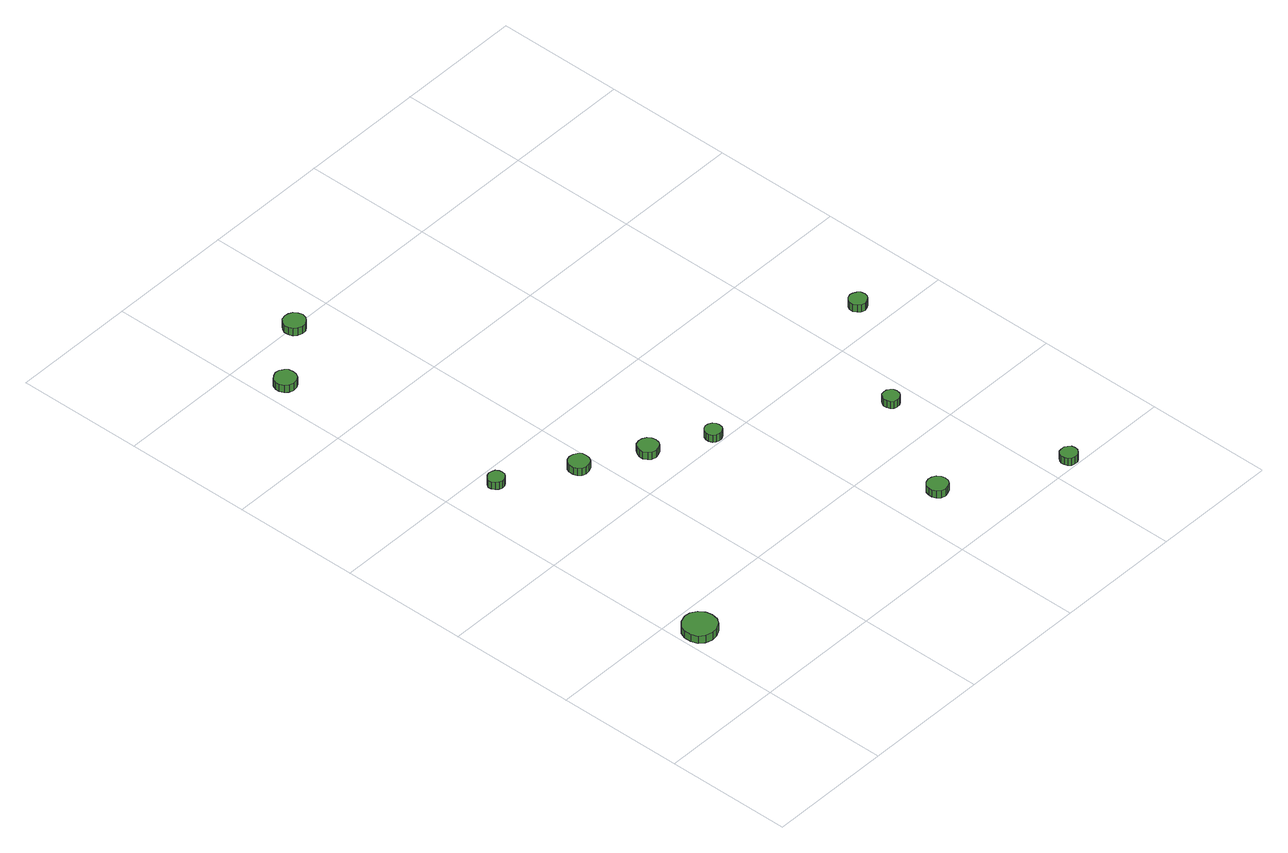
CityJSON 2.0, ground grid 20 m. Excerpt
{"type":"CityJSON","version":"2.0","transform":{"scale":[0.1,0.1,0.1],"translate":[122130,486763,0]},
"CityObjects":{
"tree1":{"type":"SolitaryVegetationObject","attributes":{"function":"something"},"geometry":[{"type":"MultiSurface","lod":"1","boundaries":[[[0,1,2,3,4,5,6,7,8,9,10,11,12,13,14]],[[15,16,17,18,19,20,21,22,23,24,25,26,27,28,29]],[[0,29,28,1]],[[1,28,27,2]],[[2,27,26,3]],[[3,26,25,4]],[[4,25,24,5]],[[5,24,23,6]],[[6,23,22,7]],[[7,22,21,8]],[[8,21,20,9]],[[9,20,19,10]],[[10,19,18,11]],[[11,18,17,12]],[[12,17,16,13]],[[13,16,15,14]],[[14,15,29,0]]]}]},
"tree2":{"type":"SolitaryVegetationObject","attributes":{"function":"something"},"geometry":[{"type":"MultiSurface","lod":"1","boundaries":[[[30,31,32,33,34,35,36,37,38,39,40,41,42,43,44]],[[45,46,47,48,49,50,51,52,53,54,55,56,57,58,59]],[[30,59,58,31]],[[31,58,57,32]],[[32,57,56,33]],[[33,56,55,34]],[[34,55,54,35]],[[35,54,53,36]],[[36,53,52,37]],[[37,52,51,38]],[[38,51,50,39]],[[39,50,49,40]],[[40,49,48,41]],[[41,48,47,42]],[[42,47,46,43]],[[43,46,45,44]],[[44,45,59,30]]]}]},
"tree3":{"type":"SolitaryVegetationObject","attributes":{"function":"something"},"geometry":[{"type":"MultiSurface","lod":"1","boundaries":[[[60,61,62,63,64,65,66,67,68,69,70,71,72,73,74]],[[75,76,77,78,79,80,81,82,83,84,85,86,87,88,89]],[[60,89,88,61]],[[61,88,87,62]],[[62,87,86,63]],[[63,86,85,64]],[[64,85,84,65]],[[65,84,83,66]],[[66,83,82,67]],[[67,82,81,68]],[[68,81,80,69]],[[69,80,79,70]],[[70,79,78,71]],[[71,78,77,72]],[[72,77,76,73]],[[73,76,75,74]],[[74,75,89,60]]]}]},
"tree4":{"type":"SolitaryVegetationObject","attributes":{"function":"something"},"geometry":[{"type":"MultiSurface","lod":"1","boundaries":[[[90,91,92,93,94,95,96,97,98,99,100,101,102,103,104]],[[105,106,107,108,109,110,111,112,113,114,115,116,117,118,119]],[[90,119,118,91]],[[91,118,117,92]],[[92,117,116,93]],[[93,116,115,94]],[[94,115,114,95]],[[95,114,113,96]],[[96,113,112,97]],[[97,112,111,98]],[[98,111,110,99]],[[99,110,109,100]],[[100,109,108,101]],[[101,108,107,102]],[[102,107,106,103]],[[103,106,105,104]],[[104,105,119,90]]]}]},
"tree5":{"type":"SolitaryVegetationObject","attributes":{"function":"something"},"geometry":[{"type":"MultiSurface","lod":"1","boundaries":[[[120,121,122,123,124,125,126,127,128,129,130,131,132,133,134]],[[135,136,137,138,139,140,141,142,143,144,145,146,147,148,149]],[[120,149,148,121]],[[121,148,147,122]],[[122,147,146,123]],[[123,146,145,124]],[[124,145,144,125]],[[125,144,143,126]],[[126,143,142,127]],[[127,142,141,128]],[[128,141,140,129]],[[129,140,139,130]],[[130,139,138,131]],[[131,138,137,132]],[[132,137,136,133]],[[133,136,135,134]],[[134,135,149,120]]]}]},
"tree6":{"type":"SolitaryVegetationObject","attributes":{"function":"something"},"geometry":[{"type":"MultiSurface","lod":"1","boundaries":[[[150,151,152,153,154,155,156,157,158,159,160,161,162,163,164]],[[165,166,167,168,169,170,171,172,173,174,175,176,177,178,179]],[[150,179,178,151]],[[151,178,177,152]],[[152,177,176,153]],[[153,176,175,154]],[[154,175,174,155]],[[155,174,173,156]],[[156,173,172,157]],[[157,172,171,158]],[[158,171,170,159]],[[159,170,169,160]],[[160,169,168,161]],[[161,168,167,162]],[[162,167,166,163]],[[163,166,165,164]],[[164,165,179,150]]]}]},
"tree7":{"type":"SolitaryVegetationObject","attributes":{"function":"something"},"geometry":[{"type":"MultiSurface","lod":"1","boundaries":[[[180,181,182,183,184,185,186,187,188,189,190,191,192,193,194]],[[195,196,197,198,199,200,201,202,203,204,205,206,207,208,209]],[[180,209,208,181]],[[181,208,207,182]],[[182,207,206,183]],[[183,206,205,184]],[[184,205,204,185]],[[185,204,203,186]],[[186,203,202,187]],[[187,202,201,188]],[[188,201,200,189]],[[189,200,199,190]],[[190,199,198,191]],[[191,198,197,192]],[[192,197,196,193]],[[193,196,195,194]],[[194,195,209,180]]]}]},
"tree8":{"type":"SolitaryVegetationObject","attributes":{"function":"something"},"geometry":[{"type":"MultiSurface","lod":"1","boundaries":[[[210,211,212,213,214,215,216,217,218,219,220,221,222,223,224]],[[225,226,227,228,229,230,231,232,233,234,235,236,237,238,239]],[[210,239,238,211]],[[211,238,237,212]],[[212,237,236,213]],[[213,236,235,214]],[[214,235,234,215]],[[215,234,233,216]],[[216,233,232,217]],[[217,232,231,218]],[[218,231,230,219]],[[219,230,229,220]],[[220,229,228,221]],[[221,228,227,222]],[[222,227,226,223]],[[223,226,225,224]],[[224,225,239,210]]]}]},
"tree9":{"type":"SolitaryVegetationObject","attributes":{"function":"something"},"geometry":[{"type":"MultiSurface","lod":"1","boundaries":[[[240,241,242,243,244,245,246,247,248,249,250,251,252,253,254]],[[255,256,257,258,259,260,261,262,263,264,265,266,267,268,269]],[[240,269,268,241]],[[241,268,267,242]],[[242,267,266,243]],[[243,266,265,244]],[[244,265,264,245]],[[245,264,263,246]],[[246,263,262,247]],[[247,262,261,248]],[[248,261,260,249]],[[249,260,259,250]],[[250,259,258,251]],[[251,258,257,252]],[[252,257,256,253]],[[253,256,255,254]],[[254,255,269,240]]]}]},
"tree10":{"type":"SolitaryVegetationObject","attributes":{"function":"something"},"geometry":[{"type":"MultiSurface","lod":"1","boundaries":[[[270,271,272,273,274,275,276,277,278,279,280,281,282,283,284]],[[285,286,287,288,289,290,291,292,293,294,295,296,297,298,299]],[[270,299,298,271]],[[271,298,297,272]],[[272,297,296,273]],[[273,296,295,274]],[[274,295,294,275]],[[275,294,293,276]],[[276,293,292,277]],[[277,292,291,278]],[[278,291,290,279]],[[279,290,289,280]],[[280,289,288,281]],[[281,288,287,282]],[[282,287,286,283]],[[283,286,285,284]],[[284,285,299,270]]]}]},
"tree11":{"type":"SolitaryVegetationObject","attributes":{"function":"something"},"geometry":[{"type":"MultiSurface","lod":"1","boundaries":[[[300,301,302,303,304,305,306,307,308,309,310,311,312,313,314]],[[315,316,317,318,319,320,321,322,323,324,325,326,327,328,329]],[[300,329,328,301]],[[301,328,327,302]],[[302,327,326,303]],[[303,326,325,304]],[[304,325,324,305]],[[305,324,323,306]],[[306,323,322,307]],[[307,322,321,308]],[[308,321,320,309]],[[309,320,319,310]],[[310,319,318,311]],[[311,318,317,312]],[[312,317,316,313]],[[313,316,315,314]],[[314,315,329,300]]]}]}
},
"vertices":[
[58,159,23],[56,169,23],[50,178,23],[40,184,23],[30,185,23],[19,181,23],[11,174,23],[7,164,23],[7,153,23],[11,143,23],[19,136,23],[30,133,23],[40,134,23],[50,139,23],[56,148,23],[56,148,10],[50,139,10],[40,134,10],[30,133,10],[19,136,10],[11,143,10],[7,153,10],[7,164,10],[11,174,10],[19,181,10],[30,185,10],[40,184,10],[50,178,10],[56,169,10],[58,159,10],
[84,570,28],[83,575,28],[80,580,28],[75,582,28],[70,583,28],[65,581,28],[61,578,28],[58,573,28],[58,568,28],[61,563,28],[65,559,28],[70,557,28],[75,558,28],[80,561,28],[83,565,28],[83,565,15],[80,561,15],[75,558,15],[70,557,15],[65,559,15],[61,563,15],[58,568,15],[58,573,15],[61,578,15],[65,581,15],[70,583,15],[75,582,15],[80,580,15],[83,575,15],[84,570,15],
[52,929,24],[51,936,24],[47,941,24],[41,945,24],[34,946,24],[27,943,24],[22,939,24],[19,932,24],[19,925,24],[22,919,24],[27,914,24],[34,912,24],[41,913,24],[47,916,24],[51,922,24],[51,922,11],[47,916,11],[41,913,11],[34,912,11],[27,914,11],[22,919,11],[19,925,11],[19,932,11],[22,939,11],[27,943,11],[34,946,11],[41,945,11],[47,941,11],[51,936,11],[52,929,11],
[188,507,27],[187,514,27],[183,519,27],[177,522,27],[170,523,27],[164,521,27],[159,517,27],[157,511,27],[157,504,27],[159,498,27],[164,493,27],[170,491,27],[177,492,27],[183,495,27],[187,501,27],[187,501,14],[183,495,14],[177,492,14],[170,491,14],[164,493,14],[159,498,14],[157,504,14],[157,511,14],[159,517,14],[164,521,14],[170,523,14],[177,522,14],[183,519,14],[187,514,14],[188,507,14],
[278,459,25],[277,465,25],[273,471,25],[267,474,25],[261,475,25],[254,473,25],[250,468,25],[247,462,25],[247,455,25],[250,449,25],[254,445,25],[261,443,25],[267,444,25],[273,447,25],[277,452,25],[277,452,12],[273,447,12],[267,444,12],[261,443,12],[254,445,12],[250,449,12],[247,455,12],[247,462,12],[250,468,12],[254,473,12],[261,475,12],[267,474,12],[273,471,12],[277,465,12],[278,459,12],
[151,999,23],[149,1006,23],[145,1012,23],[139,1015,23],[132,1016,23],[125,1014,23],[120,1009,23],[117,1003,23],[117,996,23],[120,989,23],[125,985,23],[132,982,23],[139,983,23],[145,987,23],[149,992,23],[149,992,10],[145,987,10],[139,983,10],[132,982,10],[125,985,10],[120,989,10],[117,996,10],[117,1003,10],[120,1009,10],[125,1014,10],[132,1016,10],[139,1015,10],[145,1012,10],[149,1006,10],[151,999,10],
[360,414,25],[359,419,25],[356,423,25],[351,426,25],[346,427,25],[341,425,25],[337,421,25],[335,416,25],[335,411,25],[337,406,25],[341,403,25],[346,401,25],[351,401,25],[356,404,25],[359,408,25],[359,408,12],[356,404,12],[351,401,12],[346,401,12],[341,403,12],[337,406,12],[335,411,12],[335,416,12],[337,421,12],[341,425,12],[346,427,12],[351,426,12],[356,423,12],[359,419,12],[360,414,12],
[485,107,24],[484,113,24],[480,119,24],[474,122,24],[468,123,24],[461,121,24],[456,116,24],[454,110,24],[454,104,24],[456,98,24],[461,93,24],[468,91,24],[474,92,24],[480,95,24],[484,100,24],[484,100,11],[480,95,11],[474,92,11],[468,91,11],[461,93,11],[456,98,11],[454,104,11],[454,110,11],[456,116,11],[461,121,11],[468,123,11],[474,122,11],[480,119,11],[484,113,11],[485,107,11],
[652,15,24],[651,20,24],[647,24,24],[643,27,24],[637,27,24],[632,26,24],[628,22,24],[626,17,24],[626,12,24],[628,7,24],[632,3,24],[637,2,24],[643,2,24],[647,5,24],[651,9,24],[651,9,11],[647,5,11],[643,2,11],[637,2,11],[632,3,11],[628,7,11],[626,12,11],[626,17,11],[628,22,11],[632,26,11],[637,27,11],[643,27,11],[647,24,11],[651,20,11],[652,15,11],
[577,278,24],[576,283,24],[573,287,24],[568,290,24],[563,290,24],[558,289,24],[554,285,24],[552,280,24],[552,275,24],[554,270,24],[558,266,24],[563,265,24],[568,265,24],[573,268,24],[576,272,24],[576,272,11],[573,268,11],[568,265,11],[563,265,11],[558,266,11],[554,270,11],[552,275,11],[552,280,11],[554,285,11],[558,289,11],[563,290,11],[568,290,11],[573,287,11],[576,283,11],[577,278,11],
[700,447,23],[699,453,23],[695,457,23],[690,460,23],[685,461,23],[679,459,23],[675,455,23],[672,450,23],[672,444,23],[675,439,23],[679,435,23],[685,433,23],[690,434,23],[695,437,23],[699,441,23],[699,441,10],[695,437,10],[690,434,10],[685,433,10],[679,435,10],[675,439,10],[672,444,10],[672,450,10],[675,455,10],[679,459,10],[685,461,10],[690,460,10],[695,457,10],[699,453,10],[700,447,10]
]}
